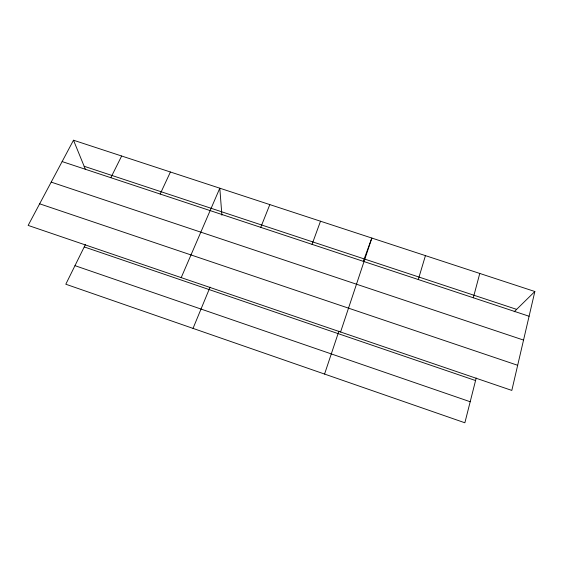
<?xml version="1.0" encoding="UTF-8"?>
<svg xmlns="http://www.w3.org/2000/svg" width="563" height="563" viewBox="0 0 563 563"><rect width="100%" height="100%" fill="white"/><g stroke="black" fill="none" stroke-linecap="round" stroke-linejoin="round"><path stroke-width="0.84" d="M534.85 291.507L511.823 390.419L28.15 225.411L73.5 140.222L534.85 291.507L514.188 311.768M476.199 378.033L464.869 422.778L65.808 284.224L85.386 244.602M473.307 297.764L479.775 273.449M418.288 279.537L425.438 255.63M340.58 332.001L371.84 238.05L363.269 261.401M324.57 374.064L338.884 331.192M312.05 244.349L320.502 221.217M260.753 227.361L269.825 204.601M193.025 328.391L210.076 287.137M181.202 277.629L219.802 188.197L221.899 215.193M160.159 194.045L170.413 172.004M110.834 177.704L121.65 156.007M84.14 166.268L516.63 309.368M62.134 161.574L529.093 316.244M51.198 182.116L523.541 340.073M39.649 203.813L517.671 365.288M84.239 246.925L475.559 380.546M74.985 265.659L470.196 401.743M73.5 140.222L85.435 169.435"/></g></svg>
